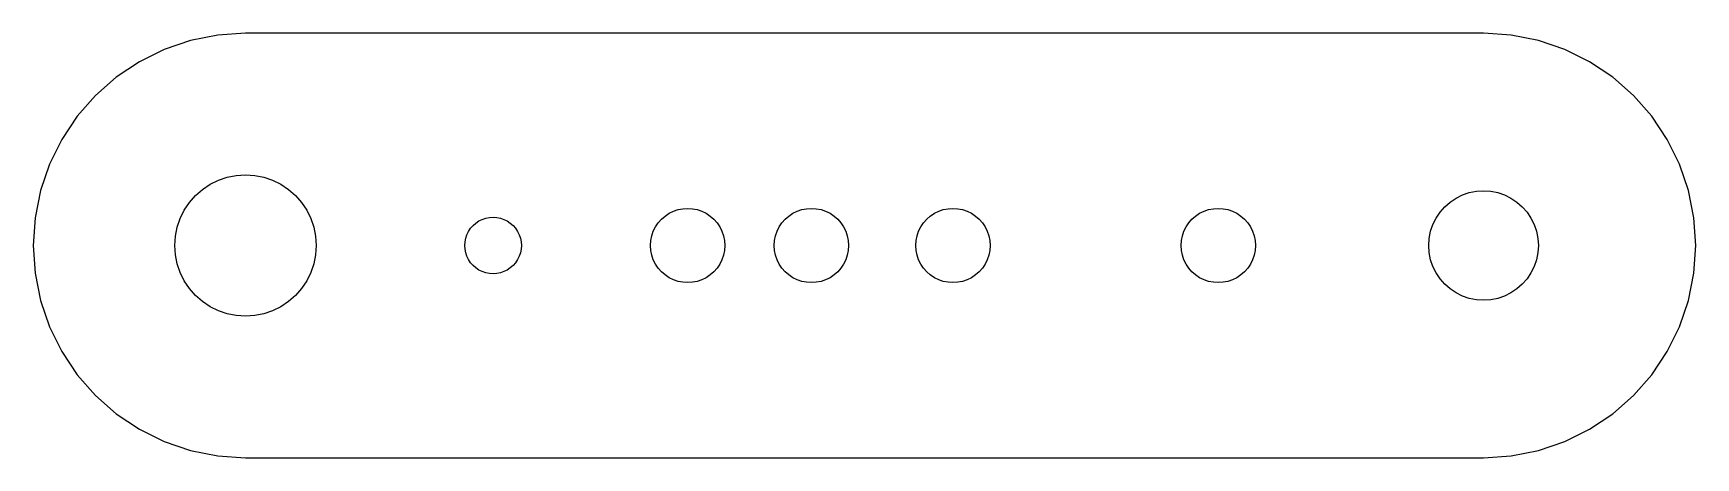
# Model space of a CAD drawing. Header units: metres. Extents: x -12 to 82, y -12 to 12.
import ezdxf

# ---------------------------------------------------------------- set-up
doc = ezdxf.new("R2010")
doc.units = ezdxf.units.M

msp = doc.modelspace()

# ---------------------------------------------------------------- linework, layer by layer
for p, q in [((-3.10582, 11.5911), (-4.59219, 11.0865)), ((-1.5663, 11.8973), (-3.10582, 11.5911)), ((0, 12), (-1.5663, 11.8973)), ((70, 12), (0, 12)), ((71.5663, 11.8973), (70, 12)), ((73.1058, 11.5911), (71.5663, 11.8973)), ((74.5922, 11.0865), (73.1058, 11.5911)), ((-6, 10.3923), (-7.30513, 9.52023)), ((-4.59219, 11.0865), (-6, 10.3923)), ((76, 10.3923), (74.5922, 11.0865)), ((77.3051, 9.52023), (76, 10.3923)), ((-7.30513, 9.52023), (-8.48528, 8.48528)), ((78.4853, 8.48528), (77.3051, 9.52023)), ((-8.48528, 8.48528), (-9.52023, 7.30513)), ((79.5202, 7.30513), (78.4853, 8.48528)), ((-9.52023, 7.30513), (-10.3923, 6)), ((80.3923, 6), (79.5202, 7.30513)), ((-10.3923, 6), (-11.0865, 4.59219)), ((81.0865, 4.59219), (80.3923, 6)), ((-11.0865, 4.59219), (-11.5911, 3.10582)), ((-1.53073, 3.69551), (-1.03526, 3.86369)), ((-1.03526, 3.86369), (-0.522095, 3.96577)), ((-0.522095, 3.96577), (0, 4)), ((0, 4), (0.522095, 3.96577)), ((0.522095, 3.96577), (1.03526, 3.86369)), ((1.03526, 3.86369), (1.53073, 3.69551)), ((81.5911, 3.10582), (81.0865, 4.59219)), ((-11.5911, 3.10582), (-11.8973, 1.5663)), ((-3.1734, 2.43504), (-2.82841, 2.82841)), ((-2.82841, 2.82841), (-2.43504, 3.1734)), ((-2.43504, 3.1734), (-2, 3.4641)), ((-2, 3.4641), (-1.53073, 3.69551)), ((1.53073, 3.69551), (2, 3.4641)), ((2, 3.4641), (2.43504, 3.1734)), ((2.43504, 3.1734), (2.82841, 2.82841)), ((2.82841, 2.82841), (3.1734, 2.43504)), ((68.45, 2.68468), (68.8137, 2.86401)), ((68.8137, 2.86401), (69.1976, 2.99437)), ((69.1976, 2.99437), (69.5954, 3.07347)), ((69.5954, 3.07347), (70, 3.09999)), ((70, 3.09999), (70.4046, 3.07347)), ((70.4046, 3.07347), (70.8023, 2.99437)), ((70.8023, 2.99437), (71.1863, 2.86401)), ((71.1863, 2.86401), (71.55, 2.68468)), ((81.8973, 1.5663), (81.5911, 3.10582)), ((-3.69551, 1.53073), (-3.4641, 2)), ((-3.4641, 2), (-3.1734, 2.43504)), ((3.1734, 2.43504), (3.4641, 2)), ((3.4641, 2), (3.69551, 1.53073)), ((23.95, 1.81865), (24.1964, 1.94014)), ((24.1964, 1.94014), (24.4565, 2.02844)), ((24.4565, 2.02844), (24.7259, 2.08203)), ((24.7259, 2.08203), (25, 2.09999)), ((25, 2.09999), (25.2741, 2.08203)), ((25.2741, 2.08203), (25.5435, 2.02844)), ((25.5435, 2.02844), (25.8036, 1.94014)), ((25.8036, 1.94014), (26.05, 1.81865)), ((30.95, 1.81865), (31.1964, 1.94014)), ((31.1964, 1.94014), (31.4565, 2.02844)), ((31.4565, 2.02844), (31.7259, 2.08203)), ((31.7259, 2.08203), (32, 2.09999)), ((32, 2.09999), (32.2741, 2.08203)), ((32.2741, 2.08203), (32.5435, 2.02844)), ((32.5435, 2.02844), (32.8036, 1.94014)), ((32.8036, 1.94014), (33.05, 1.81865)), ((38.95, 1.81865), (39.1964, 1.94014)), ((39.1964, 1.94014), (39.4565, 2.02844)), ((39.4565, 2.02844), (39.7259, 2.08203)), ((39.7259, 2.08203), (40, 2.09999)), ((40, 2.09999), (40.2741, 2.08203)), ((40.2741, 2.08203), (40.5435, 2.02844)), ((40.5435, 2.02844), (40.8036, 1.94014)), ((40.8036, 1.94014), (41.05, 1.81865)), ((53.95, 1.81865), (54.1964, 1.94014)), ((54.1964, 1.94014), (54.4565, 2.02844)), ((54.4565, 2.02844), (54.7259, 2.08203)), ((54.7259, 2.08203), (55, 2.09999)), ((55, 2.09999), (55.2741, 2.08203)), ((55.2741, 2.08203), (55.5435, 2.02844)), ((55.5435, 2.02844), (55.8036, 1.94014)), ((55.8036, 1.94014), (56.05, 1.81865)), ((67.3153, 1.54999), (67.5406, 1.88715)), ((67.5406, 1.88715), (67.808, 2.19202)), ((67.808, 2.19202), (68.1128, 2.45938)), ((68.1128, 2.45938), (68.45, 2.68468)), ((71.55, 2.68468), (71.8871, 2.45938)), ((71.8871, 2.45938), (72.192, 2.19202)), ((72.192, 2.19202), (72.4594, 1.88715)), ((72.4594, 1.88715), (72.6847, 1.54999)), ((-11.8973, 1.5663), (-12, 0)), ((-3.96577, 0.522095), (-3.86369, 1.03526)), ((-3.86369, 1.03526), (-3.69551, 1.53073)), ((3.69551, 1.53073), (3.86369, 1.03526)), ((3.86369, 1.03526), (3.96577, 0.522095)), ((12.6143, 0.799988), (12.7306, 0.974014)), ((12.7306, 0.974014), (12.8686, 1.13136)), ((12.8686, 1.13136), (13.026, 1.26936)), ((13.026, 1.26936), (13.2, 1.38564)), ((13.2, 1.38564), (13.3877, 1.4782)), ((13.3877, 1.4782), (13.5859, 1.54547)), ((13.5859, 1.54547), (13.7912, 1.5863)), ((13.7912, 1.5863), (14, 1.59999)), ((14, 1.59999), (14.2088, 1.5863)), ((14.2088, 1.5863), (14.4141, 1.54547)), ((14.4141, 1.54547), (14.6123, 1.4782)), ((14.6123, 1.4782), (14.8, 1.38564)), ((14.8, 1.38564), (14.974, 1.26936)), ((14.974, 1.26936), (15.1314, 1.13136)), ((15.1314, 1.13136), (15.2694, 0.974014)), ((15.2694, 0.974014), (15.3856, 0.799988)), ((23.0598, 0.803635), (23.1813, 1.04999)), ((23.1813, 1.04999), (23.334, 1.2784)), ((23.334, 1.2784), (23.5151, 1.48491)), ((23.5151, 1.48491), (23.7216, 1.66603)), ((23.7216, 1.66603), (23.95, 1.81865)), ((26.05, 1.81865), (26.2784, 1.66603)), ((26.2784, 1.66603), (26.4849, 1.48491)), ((26.4849, 1.48491), (26.666, 1.2784)), ((26.666, 1.2784), (26.8186, 1.04999)), ((26.8186, 1.04999), (26.9401, 0.803635)), ((30.0598, 0.803635), (30.1813, 1.04999)), ((30.1813, 1.04999), (30.334, 1.2784)), ((30.334, 1.2784), (30.5151, 1.48491)), ((30.5151, 1.48491), (30.7216, 1.66603)), ((30.7216, 1.66603), (30.95, 1.81865)), ((33.05, 1.81865), (33.2784, 1.66603)), ((33.2784, 1.66603), (33.4849, 1.48491)), ((33.4849, 1.48491), (33.666, 1.2784)), ((33.666, 1.2784), (33.8186, 1.04999)), ((33.8186, 1.04999), (33.9401, 0.803635)), ((38.0598, 0.803635), (38.1813, 1.04999)), ((38.1813, 1.04999), (38.334, 1.2784)), ((38.334, 1.2784), (38.5151, 1.48491)), ((38.5151, 1.48491), (38.7216, 1.66603)), ((38.7216, 1.66603), (38.95, 1.81865)), ((41.05, 1.81865), (41.2784, 1.66603)), ((41.2784, 1.66603), (41.4849, 1.48491)), ((41.4849, 1.48491), (41.666, 1.2784)), ((41.666, 1.2784), (41.8186, 1.04999)), ((41.8186, 1.04999), (41.9401, 0.803635)), ((53.0598, 0.803635), (53.1813, 1.04999)), ((53.1813, 1.04999), (53.334, 1.2784)), ((53.334, 1.2784), (53.5151, 1.48491)), ((53.5151, 1.48491), (53.7216, 1.66603)), ((53.7216, 1.66603), (53.95, 1.81865)), ((56.05, 1.81865), (56.2784, 1.66603)), ((56.2784, 1.66603), (56.4849, 1.48491)), ((56.4849, 1.48491), (56.666, 1.2784)), ((56.666, 1.2784), (56.8186, 1.04999)), ((56.8186, 1.04999), (56.9401, 0.803635)), ((67.0056, 0.802338), (67.136, 1.18631)), ((67.136, 1.18631), (67.3153, 1.54999)), ((72.6847, 1.54999), (72.864, 1.18631)), ((72.864, 1.18631), (72.9944, 0.802338)), ((82, 0), (81.8973, 1.5663)), ((-12, 0), (-11.8973, -1.5663)), ((-4, 0), (-3.96577, 0.522095)), ((-3.96577, -0.522095), (-4, 0)), ((3.96577, 0.522095), (4, 0)), ((4, 0), (3.96577, -0.522095)), ((12.4, 0), (12.4137, 0.208832)), ((12.4137, -0.208832), (12.4, 0)), ((12.4137, 0.208832), (12.4545, 0.414108)), ((12.4545, 0.414108), (12.5218, 0.612289)), ((12.5218, 0.612289), (12.6143, 0.799988)), ((15.3856, 0.799988), (15.4782, 0.612289)), ((15.4782, 0.612289), (15.5455, 0.414108)), ((15.5455, 0.414108), (15.5863, 0.208832)), ((15.5863, 0.208832), (15.6, 0)), ((15.6, 0), (15.5863, -0.208832)), ((22.9, 0), (22.918, 0.274094)), ((22.918, -0.274094), (22.9, 0)), ((22.918, 0.274094), (22.9715, 0.543518)), ((22.9715, 0.543518), (23.0598, 0.803635)), ((26.9401, 0.803635), (27.0284, 0.543518)), ((27.0284, 0.543518), (27.082, 0.274094)), ((27.082, 0.274094), (27.1, 0)), ((27.1, 0), (27.082, -0.274094)), ((29.9, 0), (29.918, 0.274094)), ((29.918, -0.274094), (29.9, 0)), ((29.918, 0.274094), (29.9715, 0.543518)), ((29.9715, 0.543518), (30.0598, 0.803635)), ((33.9401, 0.803635), (34.0284, 0.543518)), ((34.0284, 0.543518), (34.082, 0.274094)), ((34.082, 0.274094), (34.1, 0)), ((34.1, 0), (34.082, -0.274094)), ((37.9, 0), (37.918, 0.274094)), ((37.918, -0.274094), (37.9, 0)), ((37.918, 0.274094), (37.9715, 0.543518)), ((37.9715, 0.543518), (38.0598, 0.803635)), ((41.9401, 0.803635), (42.0284, 0.543518)), ((42.0284, 0.543518), (42.082, 0.274094)), ((42.082, 0.274094), (42.1, 0)), ((42.1, 0), (42.082, -0.274094)), ((52.9, 0), (52.918, 0.274094)), ((52.918, -0.274094), (52.9, 0)), ((52.918, 0.274094), (52.9715, 0.543518)), ((52.9715, 0.543518), (53.0598, 0.803635)), ((56.9401, 0.803635), (57.0284, 0.543518)), ((57.0284, 0.543518), (57.082, 0.274094)), ((57.082, 0.274094), (57.1, 0)), ((57.1, 0), (57.082, -0.274094)), ((66.9, 0), (66.9265, 0.404617)), ((66.9265, -0.404617), (66.9, 0)), ((66.9265, 0.404617), (67.0056, 0.802338)), ((72.9944, 0.802338), (73.0735, 0.404617)), ((73.0735, 0.404617), (73.1, 0)), ((73.1, 0), (73.0735, -0.404617)), ((81.8973, -1.5663), (82, 0)), ((-3.86369, -1.03526), (-3.96577, -0.522095)), ((3.96577, -0.522095), (3.86369, -1.03526)), ((12.4545, -0.414108), (12.4137, -0.208832)), ((12.5218, -0.612289), (12.4545, -0.414108)), ((12.6143, -0.799988), (12.5218, -0.612289)), ((12.7306, -0.974014), (12.6143, -0.799988)), ((15.3856, -0.799988), (15.2694, -0.974014)), ((15.4782, -0.612289), (15.3856, -0.799988)), ((15.5455, -0.414108), (15.4782, -0.612289)), ((15.5863, -0.208832), (15.5455, -0.414108)), ((22.9715, -0.543518), (22.918, -0.274094)), ((23.0598, -0.803635), (22.9715, -0.543518)), ((23.1813, -1.04999), (23.0598, -0.803635)), ((26.9401, -0.803635), (26.8186, -1.04999)), ((27.0284, -0.543518), (26.9401, -0.803635)), ((27.082, -0.274094), (27.0284, -0.543518)), ((29.9715, -0.543518), (29.918, -0.274094)), ((30.0598, -0.803635), (29.9715, -0.543518)), ((30.1813, -1.04999), (30.0598, -0.803635)), ((33.9401, -0.803635), (33.8186, -1.04999)), ((34.0284, -0.543518), (33.9401, -0.803635)), ((34.082, -0.274094), (34.0284, -0.543518)), ((37.9715, -0.543518), (37.918, -0.274094)), ((38.0598, -0.803635), (37.9715, -0.543518)), ((38.1813, -1.04999), (38.0598, -0.803635)), ((41.9401, -0.803635), (41.8186, -1.04999)), ((42.0284, -0.543518), (41.9401, -0.803635)), ((42.082, -0.274094), (42.0284, -0.543518)), ((52.9715, -0.543518), (52.918, -0.274094)), ((53.0598, -0.803635), (52.9715, -0.543518)), ((53.1813, -1.04999), (53.0598, -0.803635)), ((56.9401, -0.803635), (56.8186, -1.04999)), ((57.0284, -0.543518), (56.9401, -0.803635)), ((57.082, -0.274094), (57.0284, -0.543518)), ((67.0056, -0.802338), (66.9265, -0.404617)), ((67.136, -1.18631), (67.0056, -0.802338)), ((72.9944, -0.802338), (72.864, -1.18631)), ((73.0735, -0.404617), (72.9944, -0.802338)), ((-11.8973, -1.5663), (-11.5911, -3.10582)), ((-3.69551, -1.53073), (-3.86369, -1.03526)), ((-3.4641, -2), (-3.69551, -1.53073)), ((3.69551, -1.53073), (3.4641, -2)), ((3.86369, -1.03526), (3.69551, -1.53073)), ((12.8686, -1.13136), (12.7306, -0.974014)), ((13.026, -1.26936), (12.8686, -1.13136)), ((13.2, -1.38564), (13.026, -1.26936)), ((13.3877, -1.4782), (13.2, -1.38564)), ((13.5859, -1.54547), (13.3877, -1.4782)), ((13.7912, -1.5863), (13.5859, -1.54547)), ((14, -1.59999), (13.7912, -1.5863)), ((14.2088, -1.5863), (14, -1.59999)), ((14.4141, -1.54547), (14.2088, -1.5863)), ((14.6123, -1.4782), (14.4141, -1.54547)), ((14.8, -1.38564), (14.6123, -1.4782)), ((14.974, -1.26936), (14.8, -1.38564)), ((15.1314, -1.13136), (14.974, -1.26936)), ((15.2694, -0.974014), (15.1314, -1.13136)), ((23.334, -1.2784), (23.1813, -1.04999)), ((23.5151, -1.48491), (23.334, -1.2784)), ((23.7216, -1.66603), (23.5151, -1.48491)), ((23.95, -1.81865), (23.7216, -1.66603)), ((24.1964, -1.94014), (23.95, -1.81865)), ((26.05, -1.81865), (25.8036, -1.94014)), ((26.2784, -1.66603), (26.05, -1.81865)), ((26.4849, -1.48491), (26.2784, -1.66603)), ((26.666, -1.2784), (26.4849, -1.48491)), ((26.8186, -1.04999), (26.666, -1.2784)), ((30.334, -1.2784), (30.1813, -1.04999)), ((30.5151, -1.48491), (30.334, -1.2784)), ((30.7216, -1.66603), (30.5151, -1.48491)), ((30.95, -1.81865), (30.7216, -1.66603)), ((31.1964, -1.94014), (30.95, -1.81865)), ((33.05, -1.81865), (32.8036, -1.94014)), ((33.2784, -1.66603), (33.05, -1.81865)), ((33.4849, -1.48491), (33.2784, -1.66603)), ((33.666, -1.2784), (33.4849, -1.48491)), ((33.8186, -1.04999), (33.666, -1.2784)), ((38.334, -1.2784), (38.1813, -1.04999)), ((38.5151, -1.48491), (38.334, -1.2784)), ((38.7216, -1.66603), (38.5151, -1.48491)), ((38.95, -1.81865), (38.7216, -1.66603)), ((39.1964, -1.94014), (38.95, -1.81865)), ((41.05, -1.81865), (40.8036, -1.94014)), ((41.2784, -1.66603), (41.05, -1.81865)), ((41.4849, -1.48491), (41.2784, -1.66603)), ((41.666, -1.2784), (41.4849, -1.48491)), ((41.8186, -1.04999), (41.666, -1.2784)), ((53.334, -1.2784), (53.1813, -1.04999)), ((53.5151, -1.48491), (53.334, -1.2784)), ((53.7216, -1.66603), (53.5151, -1.48491)), ((53.95, -1.81865), (53.7216, -1.66603)), ((54.1964, -1.94014), (53.95, -1.81865)), ((56.05, -1.81865), (55.8036, -1.94014)), ((56.2784, -1.66603), (56.05, -1.81865)), ((56.4849, -1.48491), (56.2784, -1.66603)), ((56.666, -1.2784), (56.4849, -1.48491)), ((56.8186, -1.04999), (56.666, -1.2784)), ((67.3153, -1.54999), (67.136, -1.18631)), ((67.5406, -1.88715), (67.3153, -1.54999)), ((72.6847, -1.54999), (72.4594, -1.88715)), ((72.864, -1.18631), (72.6847, -1.54999)), ((81.5911, -3.10582), (81.8973, -1.5663)), ((-3.1734, -2.43504), (-3.4641, -2)), ((-2.82841, -2.82841), (-3.1734, -2.43504)), ((3.1734, -2.43504), (2.82841, -2.82841)), ((3.4641, -2), (3.1734, -2.43504)), ((24.4565, -2.02844), (24.1964, -1.94014)), ((24.7259, -2.08203), (24.4565, -2.02844)), ((25, -2.09999), (24.7259, -2.08203)), ((25.2741, -2.08203), (25, -2.09999)), ((25.5435, -2.02844), (25.2741, -2.08203)), ((25.8036, -1.94014), (25.5435, -2.02844)), ((31.4565, -2.02844), (31.1964, -1.94014)), ((31.7259, -2.08203), (31.4565, -2.02844)), ((32, -2.09999), (31.7259, -2.08203)), ((32.2741, -2.08203), (32, -2.09999)), ((32.5435, -2.02844), (32.2741, -2.08203)), ((32.8036, -1.94014), (32.5435, -2.02844)), ((39.4565, -2.02844), (39.1964, -1.94014)), ((39.7259, -2.08203), (39.4565, -2.02844)), ((40, -2.09999), (39.7259, -2.08203)), ((40.2741, -2.08203), (40, -2.09999)), ((40.5435, -2.02844), (40.2741, -2.08203)), ((40.8036, -1.94014), (40.5435, -2.02844)), ((54.4565, -2.02844), (54.1964, -1.94014)), ((54.7259, -2.08203), (54.4565, -2.02844)), ((55, -2.09999), (54.7259, -2.08203)), ((55.2741, -2.08203), (55, -2.09999)), ((55.5435, -2.02844), (55.2741, -2.08203)), ((55.8036, -1.94014), (55.5435, -2.02844)), ((67.808, -2.19202), (67.5406, -1.88715)), ((68.1128, -2.45938), (67.808, -2.19202)), ((68.45, -2.68468), (68.1128, -2.45938)), ((68.8137, -2.86401), (68.45, -2.68468)), ((71.55, -2.68468), (71.1863, -2.86401)), ((71.8871, -2.45938), (71.55, -2.68468)), ((72.192, -2.19202), (71.8871, -2.45938)), ((72.4594, -1.88715), (72.192, -2.19202)), ((-11.5911, -3.10582), (-11.0865, -4.59219)), ((-2.43504, -3.1734), (-2.82841, -2.82841)), ((-2, -3.4641), (-2.43504, -3.1734)), ((-1.53073, -3.69551), (-2, -3.4641)), ((-1.03526, -3.86369), (-1.53073, -3.69551)), ((1.53073, -3.69551), (1.03526, -3.86369)), ((2, -3.4641), (1.53073, -3.69551)), ((2.43504, -3.1734), (2, -3.4641)), ((2.82841, -2.82841), (2.43504, -3.1734)), ((69.1976, -2.99437), (68.8137, -2.86401)), ((69.5954, -3.07347), (69.1976, -2.99437)), ((70, -3.09999), (69.5954, -3.07347)), ((70.4046, -3.07347), (70, -3.09999)), ((70.8023, -2.99437), (70.4046, -3.07347)), ((71.1863, -2.86401), (70.8023, -2.99437)), ((81.0865, -4.59219), (81.5911, -3.10582)), ((-11.0865, -4.59219), (-10.3923, -6)), ((-0.522095, -3.96577), (-1.03526, -3.86369)), ((0, -4), (-0.522095, -3.96577)), ((0.522095, -3.96577), (0, -4)), ((1.03526, -3.86369), (0.522095, -3.96577)), ((80.3923, -6), (81.0865, -4.59219)), ((-10.3923, -6), (-9.52023, -7.30513)), ((79.5202, -7.30513), (80.3923, -6)), ((-9.52023, -7.30513), (-8.48528, -8.48528)), ((78.4853, -8.48528), (79.5202, -7.30513)), ((-8.48528, -8.48528), (-7.30513, -9.52023)), ((77.3051, -9.52023), (78.4853, -8.48528)), ((-7.30513, -9.52023), (-6, -10.3923)), ((76, -10.3923), (77.3051, -9.52023)), ((-6, -10.3923), (-4.59219, -11.0865)), ((-4.59219, -11.0865), (-3.10582, -11.5911)), ((73.1058, -11.5911), (74.5922, -11.0865)), ((74.5922, -11.0865), (76, -10.3923)), ((-3.10582, -11.5911), (-1.5663, -11.8973)), ((-1.5663, -11.8973), (0, -12)), ((0, -12), (70, -12)), ((70, -12), (71.5663, -11.8973)), ((71.5663, -11.8973), (73.1058, -11.5911))]:
    msp.add_line(p, q)

doc.saveas('drawing.dxf')
